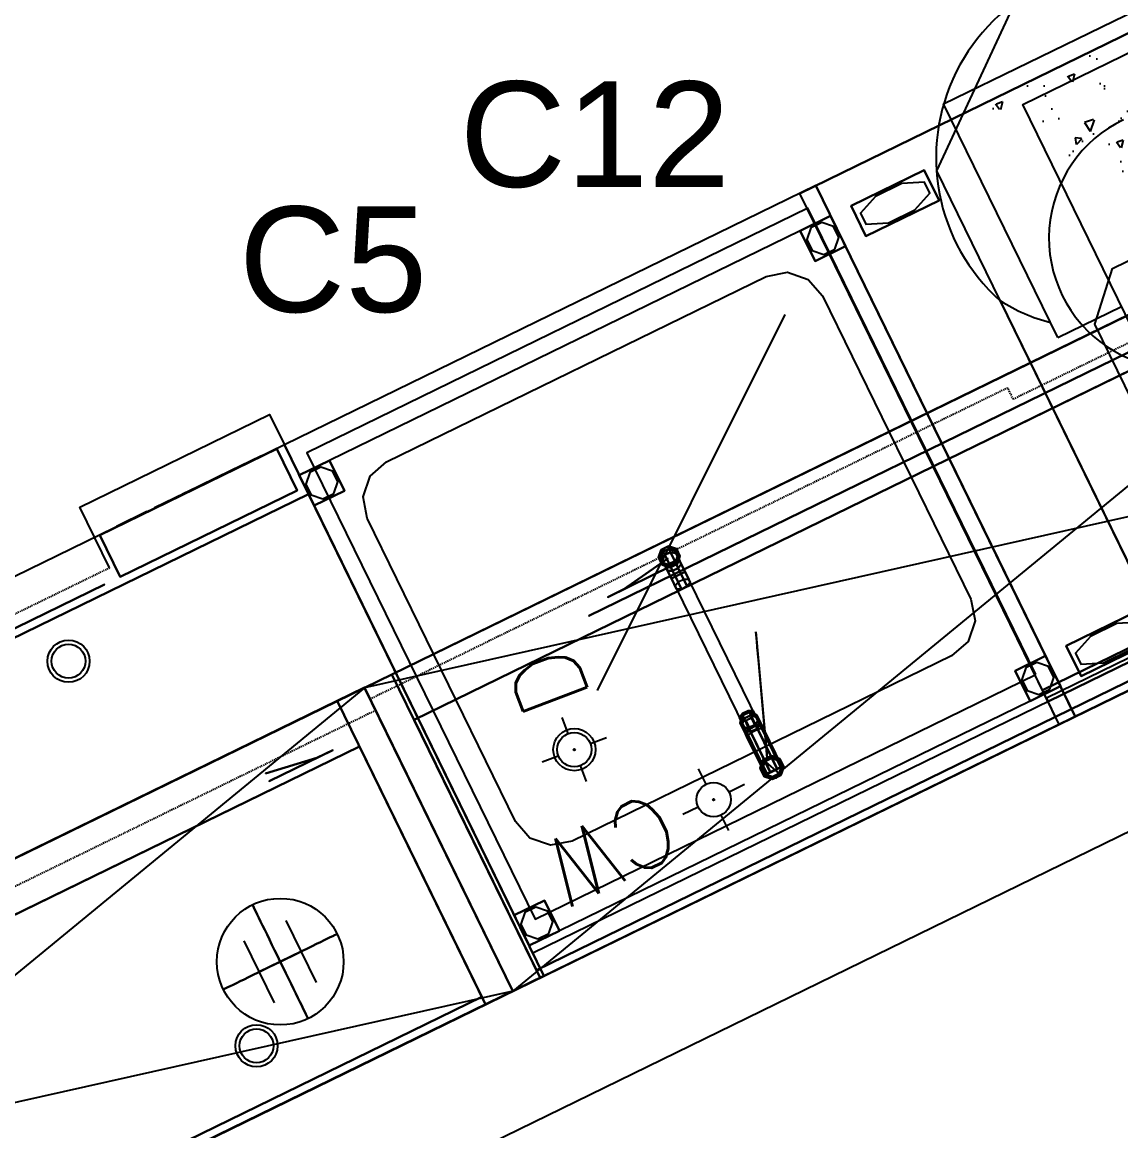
# Model space of a CAD drawing. Header units: millimetres. Extents: x 9159 to 17971, y 10368 to 13314.
# Drawn here: x 14398.5 to 14528.6, y 11213.5 to 11344.9 of the extents above; entities that cross this region are included whole.
import ezdxf
from ezdxf.enums import TextEntityAlignment as Align

# ---------------------------------------------------------------- set-up
doc = ezdxf.new("R2010")
doc.units = ezdxf.units.MM
doc.header["$LTSCALE"] = 5
doc.linetypes.add('NASCOSTA', pattern=[0.375, 0.25, -0.125])
for name, color, linetype in [('200-EquipBlack-3d', 250, 'Continuous'), ('200-EquipBorder-2d', 9, 'Continuous'), ('200-EquipID-2d', 7, 'Continuous'), ('200-EquipInternal-2d', 252, 'Continuous'), ('200-EquipRemBorder-2d', 21, 'Continuous'), ('200-EquipRemBorder-3d', 7, 'Continuous'), ('200-EquipSteel-3d', 9, 'Continuous'), ('250-Connections-2d', 6, 'Continuous'), ('250-Cwater-2d', 160, 'Continuous'), ('250-Drain-2D', 140, 'Continuous')]:
    doc.layers.add(name, color=color, linetype=linetype)
doc.layers.add('200-InsPoint-3D', color=3, linetype='Continuous', plot=False)
doc.layers.add('SAF_DOSEME', color=147, linetype='Continuous', lineweight=0)
doc.styles.add('Arial', font='arial.ttf')
doc.styles.add('ROMANS', font='micross.ttf')
doc.styles.add('SIMPLEX', font='SIMPLEX')

# ---------------------------------------------------------------- blocks, each defined once
blk = doc.blocks.new('LG716P')
at = {"layer": '200-EquipBorder-2d'}
for points in [[(0, -700), (700, -700), (700, 0), (0, 0)], [(100, -629), (75, -622.3), (56.7, -604), (50, -579), (50, -179), (56.7, -154), (75, -135.7), (100, -129), (600, -129), (625, -135.7), (643.3, -154), (650, -179), (650, -579), (643.3, -604), (625, -622.3), (600, -629)]]:
    blk.add_lwpolyline(points, close=True, dxfattribs=at)
blk.add_circle((550, -225), 25, dxfattribs=at)
at = {"layer": '200-EquipInternal-2d'}
for p, q in [((0, -30), (700, -30)), ((100, -579), (494.9, -275.9))]:
    blk.add_line(p, q, dxfattribs=at)
blk.add_lwpolyline([(20, -65), (20, -680), (680, -680), (680, -65)], close=True, dxfattribs=at)
at = {"layer": '200-EquipSteel-3d'}
for p, q in [((40, -40, 570), (660, -40, 570)), ((0, -80, 570), (0, -620, 570)), ((700, -620, 570), (700, -80, 570)), ((40, -660, 570), (660, -660, 570)), ((0, -700, 850), (700, -700, 850))]:
    blk.add_line(p, q, dxfattribs=at)
at = {"layer": '200-EquipSteel-3d', "extrusion": (1, 0, 0)}
blk.add_lwpolyline([(-45, 900), (-34.4, 904.4), (-30, 915), (-30, 1000), (0, 1000), (0, 850)], dxfattribs=at)
at = {"layer": '200-EquipSteel-3d'}
for points in [[(12.8, -42.5), (2.5, -52.8), (2.5, -67.2), (12.8, -77.5), (27.2, -77.5), (37.5, -67.2), (37.5, -52.8), (27.2, -42.5)], [(672.8, -42.5), (662.5, -52.8), (662.5, -67.2), (672.8, -77.5), (687.2, -77.5), (697.5, -67.2), (697.5, -52.8), (687.2, -42.5)], [(12.8, -622.5), (2.5, -632.8), (2.5, -647.2), (12.8, -657.5), (27.2, -657.5), (37.5, -647.2), (37.5, -632.8), (27.2, -622.5)], [(672.8, -622.5), (662.5, -632.8), (662.5, -647.2), (672.8, -657.5), (687.2, -657.5), (697.5, -647.2), (697.5, -632.8), (687.2, -622.5)]]:
    blk.add_lwpolyline(points, close=True, dxfattribs=at)
for points, elevation in [([(20, -65), (20, -680), (680, -680), (680, -65)], 880), ([(100, -629), (75, -622.3), (56.7, -604), (50, -579), (50, -179), (56.7, -154), (75, -135.7), (100, -129), (600, -129), (625, -135.7), (643.3, -154), (650, -179), (650, -579), (643.3, -604), (625, -622.3), (600, -629)], 600)]:
    blk.add_lwpolyline(points, close=True, dxfattribs=dict(at, elevation=elevation))
for points in [[(0, -45, 900), (0, -700, 900), (0, -700, 850), (0, 0, 850)], [(700, -45, 900), (700, -700, 900), (700, -700, 850), (700, 0, 850)]]:
    blk.add_polyline3d(points, dxfattribs=at)
at = {"layer": '200-EquipSteel-3d', "invisible_edges": 15}
for points in [[(0, 0, 850), (0, -700, 850), (0, -700, 900), (0, 0, 900)], [(0, 0, 900), (0, 0, 1000), (0, -30, 1000), (0, -30, 900)], [(700, 0, 850), (700, -700, 850), (700, -700, 900), (700, 0, 900)], [(700, 0, 900), (700, 0, 1000), (700, -30, 1000), (700, -30, 900)], [(0, -30, 900), (0, -30, 915), (0, -34.4, 904.4), (0, -45, 900)], [(700, -30, 900), (700, -30, 915), (700, -34.4, 904.4), (700, -45, 900)], [(0, -700, 900), (20, -680, 900), (20, -65, 900), (0, -45, 900)], [(20, -65, 900), (0, -45, 900), (700, -45, 900), (680, -65, 900)], [(700, -45, 900), (680, -65, 900), (680, -680, 900), (700, -700, 900)], [(20, -680, 880), (50, -629, 880), (50, -129, 880), (20, -65, 880)], [(50, -129, 880), (20, -65, 880), (680, -65, 880), (650, -129, 880)], [(680, -65, 880), (650, -129, 880), (650, -629, 880), (680, -680, 880)], [(50, -129, 600), (50, -629, 600), (650, -629, 600), (650, -129, 600)], [(50, -129, 880), (100, -129, 880), (75, -135.7, 880), (56.7, -154, 880)], [(50, -129, 880), (56.7, -154, 880), (50, -179, 880)], [(650, -129, 880), (600, -129, 880), (625, -135.7, 880), (643.3, -154, 880)], [(650, -129, 880), (643.3, -154, 880), (650, -179, 880)], [(50, -629, 880), (56.7, -604, 880), (50, -579, 880)], [(650, -629, 880), (643.3, -604, 880), (650, -579, 880)], [(50, -629, 880), (100, -629, 880), (75, -622.3, 880), (56.7, -604, 880)], [(650, -629, 880), (600, -629, 880), (625, -622.3, 880), (643.3, -604, 880)], [(650, -629, 880), (680, -680, 880), (20, -680, 880), (50, -629, 880)], [(680, -680, 900), (700, -700, 900), (0, -700, 900), (20, -680, 900)]]:
    blk.add_3dface(points, dxfattribs=at)
at = {"layer": '200-InsPoint-3D'}
for p in [(0, 0), (700, 0), (350, -90), (0, -700), (700, -700)]:
    blk.add_point(p, dxfattribs=at)
blk.add_attdef('DISTANG', (0, 0), '', height=1, dxfattribs=at)
at = {"layer": '200-EquipSteel-3d'}
mesh = blk.add_polymesh((6, 3), dxfattribs=at)
for k, corner in enumerate([(40, -80, 850), (40, -80, 50), (40, -80, 50), (0, -80, 850), (0, -80, 50), (0, -80, 50), (0, -40, 850), (0, -40, 50), (0, -80, 50), (40, -40, 850), (40, -40, 50), (40, -80, 50), (40, -40, 850), (40, -40, 850), (40, -80, 850), (0, -40, 850), (0, -40, 850), (0, -80, 850)]):
    mesh.set_mesh_vertex(divmod(k, 3), corner)
mesh = blk.add_polymesh((6, 3), dxfattribs=at)
for k, corner in enumerate([(700, -80, 850), (700, -80, 50), (700, -80, 50), (660, -80, 850), (660, -80, 50), (660, -80, 50), (660, -40, 850), (660, -40, 50), (660, -80, 50), (700, -40, 850), (700, -40, 50), (700, -80, 50), (700, -40, 850), (700, -40, 850), (700, -80, 850), (660, -40, 850), (660, -40, 850), (660, -80, 850)]):
    mesh.set_mesh_vertex(divmod(k, 3), corner)
mesh = blk.add_polymesh((6, 3), dxfattribs=at)
for k, corner in enumerate([(40, -660, 850), (40, -660, 50), (40, -660, 50), (0, -660, 850), (0, -660, 50), (0, -660, 50), (0, -620, 850), (0, -620, 50), (0, -660, 50), (40, -620, 850), (40, -620, 50), (40, -660, 50), (40, -620, 850), (40, -620, 850), (40, -660, 850), (0, -620, 850), (0, -620, 850), (0, -660, 850)]):
    mesh.set_mesh_vertex(divmod(k, 3), corner)
mesh = blk.add_polymesh((6, 3), dxfattribs=at)
for k, corner in enumerate([(700, -660, 850), (700, -660, 50), (700, -660, 50), (660, -660, 850), (660, -660, 50), (660, -660, 50), (660, -620, 850), (660, -620, 50), (660, -660, 50), (700, -620, 850), (700, -620, 50), (700, -660, 50), (700, -620, 850), (700, -620, 850), (700, -660, 850), (660, -620, 850), (660, -620, 850), (660, -660, 850)]):
    mesh.set_mesh_vertex(divmod(k, 3), corner)
blk = doc.blocks.new('attrib')
at = {"layer": '200-EquipID-2d', "style": 'Arial'}
blk.add_attdef('POS', text='', height=2.5, dxfattribs=at).set_placement((0, 0, -1), align=Align.MIDDLE)
at = {"layer": '200-EquipID-2d', "style": 'ROMANS', "flags": 1}
for tag, p in [('ZONA', (0, -4.905, -2)), ('EQUIPMENTDATA', (0, -7.89, -2)), ('LONGDESCR', (0, -11.302, -2)), ('EQUIPMENTCONN', (0, -14.714, -2)), ('ACCESSORYDATA', (0, -18.552, -2)), ('ACCESSORYCONN', (0, -21.857, -2))]:
    blk.add_attdef(tag, text='', height=2.5, dxfattribs=at).set_placement(p, align=Align.CENTER)
blk = doc.blocks.new('DCON')
at = {"layer": '250-Drain-2D'}
for p, q in [((0, 40.6), (0, 20.3)), ((-40.6, 0), (-20.3, 0)), ((20.3, 0), (40.6, 0)), ((0, -20.3), (0, -40.6))]:
    blk.add_line(p, q, dxfattribs=at)
for radius in [20.3, 1]:
    blk.add_circle((0, 0), radius, dxfattribs=at)
blk.add_point((0, 0), dxfattribs=at)
at = {"layer": '250-Drain-2D', "style": 'SIMPLEX', "flags": 8}
blk.add_attdef('D', (50, -40.6), '', height=81, dxfattribs=at)
blk = doc.blocks.new('SHTEB1')
at = {"layer": '200-EquipBlack-3d'}
for points, invisible_edges in [([(-12.8, 3.7, 947.4), (0.2, -1.8, 947.5), (-5.2, 10.8, 947.4), (-12.8, 3.7, 947.4)], 3), ([(-12.8, 3.7, 947.4), (-12.8, -7.1, 947.4), (0.2, -1.8, 947.5), (-12.8, 3.7, 947.4)], 6), ([(5.6, 10.8, 947.4), (-5.2, 10.8, 947.4), (0.2, -1.8, 947.5), (5.6, 10.8, 947.4)], 6), ([(13.2, 3.7, 947.4), (5.6, 10.8, 947.4), (0.2, -1.8, 947.5), (13.2, 3.7, 947.4)], 6), ([(13.2, -7.1, 947.4), (13.2, 3.7, 947.4), (0.2, -1.8, 947.5), (13.2, -7.1, 947.4)], 6), ([(-12.8, -7.1, 947.4), (-5.2, -14.5, 947.5), (0.2, -1.8, 947.5), (-12.8, -7.1, 947.4)], 6), ([(-5.2, -14.5, 947.5), (5.6, -14.5, 947.5), (0.2, -1.8, 947.5), (-5.2, -14.5, 947.5)], 6), ([(5.6, -14.5, 947.5), (13.2, -7.1, 947.4), (0.2, -1.8, 947.5), (5.6, -14.5, 947.5)], 6), ([(0.2, -14.5, 935.5), (0.2, -14.5, 947.5), (-41.4, -123.4, 1041.7), (-53.2, -154.5, 1060.2)], 4), ([(-41.4, -123.4, 1041.7), (-43.9, -130.1, 1049.3), (-53.2, -154.5, 1060.2)], 10), ([(-43.9, -130.1, 1049.3), (-44.5, -131.7, 1057.3), (-53.2, -154.5, 1072.8), (-53.2, -154.5, 1060.2)], 10), ([(-44.5, -131.7, 1057.3), (-45.1, -133.3, 1065.3), (-51.9, -151.1, 1079.5), (-53.2, -154.5, 1072.8)], 10), ([(-45.1, -133.3, 1065.3), (-45.1, -133.3, 1073.2), (-49.3, -144.1, 1082.6), (-51.9, -151.1, 1079.5)], 10), ([(-49.3, -144.1, 1082.6), (-45.1, -133.3, 1073.2), (-46.8, -137.7, 1079.5), (-49.3, -144.1, 1082.6)], 1)]:
    blk.add_3dface(points, dxfattribs=dict(at, invisible_edges=invisible_edges))
at = {"layer": '200-EquipInternal-2d'}
blk.add_lwpolyline([(9, 3.7), (3.7, 9), (-3.7, 9), (-9, 3.7), (-9, -285.4), (-3.7, -290.6), (3.7, -290.6), (9, -285.4)], close=True, dxfattribs=at)
at = {"layer": '200-EquipSteel-3d', "extrusion": (-1, 0, 0)}
for p, q in [((5.6, -14.5, 930.6), (-5.2, 10.8, 930.6)), ((5.6, -14.5, 935.5), (-5.2, 10.8, 935.5)), ((4.5, -12, 933.2), (-4.1, 8.3, 933.2))]:
    blk.add_line(p, q, dxfattribs=at)
at = {"layer": '200-EquipSteel-3d', "extrusion": (0, -0.866025, 0.5), "elevation": 537.9}
blk.add_lwpolyline([(-9, 795.3), (-9, 787.8), (-3.7, 782.6), (3.7, 782.6), (9, 787.8), (9, 795.3), (3.7, 800.6), (-3.7, 800.6)], close=True, dxfattribs=at)
at = {"layer": '200-EquipSteel-3d'}
for points in [[(-5.2, 10.8, 930.6), (-5.2, 10.8, 879), (-12.8, 3.7, 879), (-12.8, 3.7, 930.6)], [(-5.2, 10.8, 930.6), (-12.8, 3.7, 930.6), (-10.2, 2.6, 933.2), (-4.1, 8.3, 933.2)], [(-5.2, 10.8, 935.5), (-4.1, 8.3, 933.2), (-10.2, 2.6, 933.2), (-12.8, 3.7, 935.5)], [(-5.2, 10.8, 935.5), (-12.8, 3.7, 935.5), (-12.8, 3.7, 947.4), (-5.2, 10.8, 947.4)], [(-12.8, 3.7, 930.6), (-12.8, 3.7, 879), (-12.8, -7.1, 879), (-12.8, -7.1, 930.6)], [(-12.8, 3.7, 930.6), (-12.8, -7.1, 930.6), (-10.2, -6, 933.2), (-10.2, 2.6, 933.2)], [(-10.2, 2.6, 933.2), (-10.2, -6, 933.2), (-12.8, -7.1, 935.5), (-12.8, 3.7, 935.5)], [(-12.8, 3.7, 947.4), (-12.8, 3.7, 935.5), (-12.8, -7.1, 935.5), (-12.8, -7.1, 947.4)], [(-10.8, 2.4, 917.4), (-10.8, -48.5, 922), (-4.5, -49.5, 927.5), (-4.5, 2.5, 923.7)], [(-10.8, 2.3, 908.5), (-10.8, -50.9, 914.3), (-10.8, -48.5, 922), (-10.8, 2.4, 917.4)], [(-4.5, 2.2, 902.1), (-4.5, -56.1, 908.8), (-10.8, -50.9, 914.3), (-10.8, 2.3, 908.5)], [(5.6, 10.8, 930.6), (5.6, 10.8, 879), (-5.2, 10.8, 879), (-5.2, 10.8, 930.6)], [(5.6, 10.8, 930.6), (-5.2, 10.8, 930.6), (-4.1, 8.3, 933.2), (4.5, 8.3, 933.2)], [(4.5, 8.3, 933.2), (-4.1, 8.3, 933.2), (-5.2, 10.8, 935.5), (5.6, 10.8, 935.5)], [(5.6, 10.8, 935.5), (-5.2, 10.8, 935.5), (-5.2, 10.8, 947.4), (5.6, 10.8, 947.4)], [(-4.5, 2.5, 923.7), (-4.5, -49.5, 927.5), (4.5, -49.5, 927.5), (4.5, 2.5, 923.7)], [(-4.5, -56.1, 908.8), (-4.5, 2.2, 902.1), (4.5, 2.2, 902.1), (4.5, -56.1, 908.8)], [(13.2, 3.7, 930.6), (5.6, 10.8, 930.6), (4.5, 8.3, 933.2), (10.6, 2.6, 933.2)], [(10.6, 2.6, 933.2), (4.5, 8.3, 933.2), (5.6, 10.8, 935.5), (13.2, 3.7, 935.5)], [(10.8, -48.5, 922), (10.8, 2.4, 917.4), (4.5, 2.5, 923.7), (4.5, -49.5, 927.5)], [(4.5, -56.1, 908.8), (4.5, 2.2, 902.1), (10.8, 2.3, 908.5), (10.8, -50.9, 914.3)], [(13.2, 3.7, 930.6), (13.2, 3.7, 879), (5.6, 10.8, 879), (5.6, 10.8, 930.6)], [(5.6, 10.8, 935.5), (5.6, 10.8, 947.4), (13.2, 3.7, 947.4), (13.2, 3.7, 935.5)], [(13.2, -7.1, 930.6), (13.2, 3.7, 930.6), (10.6, 2.6, 933.2), (10.6, -6, 933.2)], [(10.6, -6, 933.2), (10.6, 2.6, 933.2), (13.2, 3.7, 935.5), (13.2, -7.1, 935.5)], [(10.8, -50.9, 914.3), (10.8, 2.3, 908.5), (10.8, 2.3, 917.4), (10.8, -48.5, 922)], [(13.2, -7.1, 930.6), (13.2, -7.1, 879), (13.2, 3.7, 879), (13.2, 3.7, 930.6)], [(13.2, 3.7, 935.5), (13.2, 3.7, 947.4), (13.2, -7.1, 947.4), (13.2, -7.1, 935.5)], [(-12.8, -7.1, 930.6), (-5.2, -14.5, 930.6), (-4.1, -12, 933.2), (-10.2, -6, 933.2)], [(-12.8, -7.1, 935.5), (-10.2, -6, 933.2), (-4.1, -12, 933.2), (-5.2, -14.5, 935.5)], [(-12.8, -7.1, 930.6), (-12.8, -7.1, 879), (-5.2, -14.5, 879), (-5.2, -14.5, 930.6)], [(-12.8, -7.1, 935.5), (-5.2, -14.5, 935.5), (-5.2, -14.5, 947.5), (-12.8, -7.1, 947.4)], [(-4.1, -12, 933.2), (-5.2, -14.5, 930.6), (5.6, -14.5, 930.6), (4.5, -12, 933.2)], [(-4.1, -12, 933.2), (4.5, -12, 933.2), (5.6, -14.5, 935.5), (-5.2, -14.5, 935.5)], [(4.5, -12, 933.2), (5.6, -14.5, 930.6), (13.2, -7.1, 930.6), (10.6, -6, 933.2)], [(5.6, -14.5, 935.5), (4.5, -12, 933.2), (10.6, -6, 933.2), (13.2, -7.1, 935.5)], [(5.6, -14.5, 930.6), (5.6, -14.5, 879), (13.2, -7.1, 879), (13.2, -7.1, 930.6)], [(5.6, -14.5, 947.5), (5.6, -14.5, 935.5), (13.2, -7.1, 935.5), (13.2, -7.1, 947.4)], [(-5.2, -14.5, 930.6), (-5.2, -14.5, 879), (5.6, -14.5, 879), (5.6, -14.5, 930.6)], [(-5.2, -14.5, 935.5), (5.6, -14.5, 935.5), (5.6, -14.5, 947.5), (-5.2, -14.5, 947.5)], [(-4.5, -49.5, 927.5), (-4.5, -51, 931.3), (-10.8, -54.3, 928.1), (-10.8, -48.5, 922)], [(-10.8, -48.5, 922), (-10.8, -54.3, 928.1), (-10.8, -62.1, 923.6), (-10.8, -50.9, 914.3)], [(-10.8, -57.1, 937), (-4.5, -50.8, 937), (-3.7, -54.7, 950.3), (-9, -59.3, 947.7)], [(-4.5, -51, 931.3), (-4.5, -50.8, 937), (-10.8, -57.1, 937), (-10.8, -54.3, 928.1)], [(-10.8, -50.9, 914.3), (-4.5, -56.1, 908.8), (-4.5, -68.5, 920.5), (-10.8, -62.1, 923.6)], [(4.5, -49.5, 927.5), (4.5, -51, 931.3), (-4.5, -51, 931.3), (-4.5, -49.5, 927.5)], [(-4.5, -50.8, 937), (4.5, -50.8, 937), (3.7, -54.7, 950.3), (-3.7, -54.7, 950.3)], [(4.5, -51, 931.3), (4.5, -50.8, 937), (-4.5, -50.8, 937), (-4.5, -51, 931.3)], [(4.5, -50.8, 937), (10.8, -57.1, 937), (9, -59.3, 947.7), (3.7, -54.7, 950.3)], [(4.5, -49.5, 927.5), (10.8, -48.5, 922), (10.8, -54.3, 928.1), (4.5, -51, 931.3)], [(4.5, -51, 931.3), (10.8, -54.3, 928.1), (10.8, -57.1, 937), (4.5, -50.8, 937)], [(4.5, -56.1, 908.8), (10.8, -50.9, 914.3), (10.8, -62.1, 923.6), (4.5, -68.5, 920.5)], [(10.8, -48.5, 922), (10.8, -50.9, 914.3), (10.8, -62.1, 923.6), (10.8, -54.3, 928.1)], [(-10.8, -54.3, 928.1), (-10.8, -57.1, 937), (-10.8, -66, 937), (-10.8, -62.1, 923.6)], [(-10.8, -66, 937), (-9, -65.7, 943.9), (-9, -59.3, 947.7), (-10.8, -57.1, 937)], [(-10.8, -62.1, 923.6), (-4.5, -68.5, 920.5), (-4.5, -72.4, 937), (-10.8, -66, 937)], [(-9, -59.3, 947.7), (-3.7, -54.7, 950.3), (-3.7, -65.6, 962.3), (-9, -68.2, 957.7)], [(-9, -65.7, 943.9), (-9, -71.9, 951.2), (-9, -68.2, 957.7), (-9, -59.3, 947.7)], [(-4.5, -56.1, 908.8), (4.5, -56.1, 908.8), (4.5, -68.5, 920.5), (-4.5, -68.5, 920.5)], [(-3.7, -54.7, 950.3), (3.7, -54.7, 950.3), (3.7, -65.6, 962.3), (-3.7, -65.6, 962.3)], [(3.7, -54.7, 950.3), (9, -59.3, 947.7), (9, -68.2, 957.7), (3.7, -65.6, 962.3)], [(4.5, -68.5, 920.5), (10.8, -62.1, 923.6), (10.8, -66, 937), (4.5, -72.4, 937)], [(10.8, -66, 937), (10.8, -57.1, 937), (9, -59.3, 947.7), (9, -65.7, 943.9)], [(9, -65.7, 943.9), (9, -59.3, 947.7), (9, -68.2, 957.7), (9, -71.9, 951.2)], [(10.8, -54.3, 928.1), (10.8, -62.1, 923.6), (10.8, -66, 937), (10.8, -57.1, 937)], [(-4.5, -72.4, 937), (-3.7, -72.6, 941.3), (-9, -65.7, 943.9), (-10.8, -66, 937)], [(-3.7, -72.6, 941.3), (-3.7, -74.6, 946.7), (-9, -71.9, 951.2), (-9, -65.7, 943.9)], [(-4.5, -68.5, 920.5), (4.5, -68.5, 920.5), (4.5, -72.4, 937), (-4.5, -72.4, 937)], [(4.5, -72.4, 937), (3.7, -72.6, 941.3), (-3.7, -72.6, 941.3), (-4.5, -72.4, 937)], [(3.7, -72.6, 941.3), (3.7, -74.6, 946.7), (-3.7, -74.6, 946.7), (-3.7, -72.6, 941.3)], [(3.7, -72.6, 941.3), (9, -65.7, 943.9), (9, -71.9, 951.2), (3.7, -74.6, 946.7)], [(4.5, -72.4, 937), (10.8, -66, 937), (9, -65.7, 943.9), (3.7, -72.6, 941.3)], [(-3.7, -255.3, 1066.7), (-9, -255.3, 1061.4), (-9, -241.4, 1057.7), (-3.7, -238.8, 1062.3)], [(-9, -255.3, 1054), (-9, -255.3, 1061.4), (-9, -241.4, 1057.7), (-9, -245.1, 1051.2)], [(-3.7, -255.3, 1048.7), (-9, -255.3, 1054), (-9, -245.1, 1051.2), (-3.7, -247.8, 1046.7)], [(3.7, -255.3, 1066.7), (-3.7, -255.3, 1066.7), (-3.7, -238.8, 1062.3), (3.7, -238.8, 1062.3)], [(-3.7, -255.3, 1048.7), (-3.7, -247.8, 1046.7), (3.7, -247.8, 1046.7), (3.7, -255.3, 1048.7)], [(9, -255.3, 1061.4), (3.7, -255.3, 1066.7), (3.7, -238.8, 1062.3), (9, -241.4, 1057.7)], [(3.7, -255.3, 1048.7), (3.7, -247.8, 1046.7), (9, -245.1, 1051.2), (9, -255.3, 1054)], [(9, -255.3, 1054), (9, -245.1, 1051.2), (9, -241.4, 1057.7), (9, -255.3, 1061.4)], [(-9, -265.4, 1051.2), (-9, -269.1, 1057.7), (-9, -255.3, 1061.4), (-9, -255.3, 1054)], [(-3.7, -271.8, 1062.3), (-9, -269.1, 1057.7), (-9, -255.3, 1061.4), (-3.7, -255.3, 1066.7)], [(-3.7, -262.8, 1046.7), (-9, -265.4, 1051.2), (-9, -255.3, 1054), (-3.7, -255.3, 1048.7)], [(3.7, -271.8, 1062.3), (-3.7, -271.8, 1062.3), (-3.7, -255.3, 1066.7), (3.7, -255.3, 1066.7)], [(-3.7, -262.8, 1046.7), (-3.7, -255.3, 1048.7), (3.7, -255.3, 1048.7), (3.7, -262.8, 1046.7)], [(9, -269.1, 1057.7), (3.7, -271.8, 1062.3), (3.7, -255.3, 1066.7), (9, -255.3, 1061.4)], [(3.7, -262.8, 1046.7), (3.7, -255.3, 1048.7), (9, -255.3, 1054), (9, -265.4, 1051.2)], [(9, -265.4, 1051.2), (9, -255.3, 1054), (9, -255.3, 1061.4), (9, -269.1, 1057.7)], [(-4.8, -267.6, 977.4), (-11.7, -274.4, 977.4), (-11.7, -274.4, 988.8), (-4.8, -267.6, 988.8)], [(-3.7, -270.3, 994.5), (-4.8, -267.6, 988.8), (-11.7, -274.4, 988.8), (-9, -275.5, 994.5)], [(-4.8, -267.6, 977.4), (-3.7, -270.3, 973), (-9, -275.5, 973), (-11.7, -274.4, 977.4)], [(-11.7, -274.4, 977.4), (-11.7, -284.1, 977.4), (-11.7, -284.1, 988.8), (-11.7, -274.4, 988.8)], [(-9, -275.5, 994.5), (-11.7, -274.4, 988.8), (-11.7, -284.1, 988.8), (-9, -283, 994.5)], [(-11.7, -274.4, 977.4), (-9, -275.5, 973), (-9, -283, 973), (-11.7, -284.1, 977.4)], [(-3.7, -268.3, 1041.2), (-9, -272.8, 1043.8), (-9, -265.4, 1051.2), (-3.7, -262.8, 1046.7)], [(-9, -272.8, 1043.8), (-9, -279.3, 1047.5), (-9, -269.1, 1057.7), (-9, -265.4, 1051.2)], [(-3.7, -270.3, 1033.7), (-9, -275.5, 1033.7), (-9, -272.8, 1043.8), (-3.7, -268.3, 1041.2)], [(-3.7, -283.8, 1050.2), (-9, -279.3, 1047.5), (-9, -269.1, 1057.7), (-3.7, -271.8, 1062.3)], [(-3.7, -270.3, 994.5), (-9, -275.5, 994.5), (-9, -275.5, 1033.7), (-3.7, -270.3, 1033.7)], [(-9, -275.5, 1033.7), (-9, -283, 1033.7), (-9, -279.3, 1047.5), (-9, -272.8, 1043.8)], [(-9, -275.5, 994.5), (-9, -283, 994.5), (-9, -283, 1033.7), (-9, -275.5, 1033.7)], [(4.8, -267.6, 977.4), (-4.8, -267.6, 977.4), (-4.8, -267.6, 988.8), (4.8, -267.6, 988.8)], [(3.7, -270.3, 994.5), (4.8, -267.6, 988.8), (-4.8, -267.6, 988.8), (-3.7, -270.3, 994.5)], [(4.8, -267.6, 977.4), (3.7, -270.3, 973), (-3.7, -270.3, 973), (-4.8, -267.6, 977.4)], [(-3.7, -268.3, 1041.2), (-3.7, -262.8, 1046.7), (3.7, -262.8, 1046.7), (3.7, -268.3, 1041.2)], [(-3.7, -270.3, 1033.7), (-3.7, -268.3, 1041.2), (3.7, -268.3, 1041.2), (3.7, -270.3, 1033.7)], [(3.7, -270.3, 994.5), (-3.7, -270.3, 994.5), (-3.7, -270.3, 1033.7), (3.7, -270.3, 1033.7)], [(3.7, -283.8, 1050.2), (-3.7, -283.8, 1050.2), (-3.7, -271.8, 1062.3), (3.7, -271.8, 1062.3)], [(3.7, -268.3, 1041.2), (3.7, -262.8, 1046.7), (9, -265.4, 1051.2), (9, -272.8, 1043.8)], [(9, -275.5, 994.5), (11.7, -274.4, 988.8), (4.8, -267.6, 988.8), (3.7, -270.3, 994.5)], [(11.7, -274.4, 977.4), (9, -275.5, 973), (3.7, -270.3, 973), (4.8, -267.6, 977.4)], [(3.7, -270.3, 1033.7), (3.7, -268.3, 1041.2), (9, -272.8, 1043.8), (9, -275.5, 1033.7)], [(9, -279.3, 1047.5), (3.7, -283.8, 1050.2), (3.7, -271.8, 1062.3), (9, -269.1, 1057.7)], [(9, -275.5, 994.5), (3.7, -270.3, 994.5), (3.7, -270.3, 1033.7), (9, -275.5, 1033.7)], [(11.7, -274.4, 977.4), (4.8, -267.6, 977.4), (4.8, -267.6, 988.8), (11.7, -274.4, 988.8)], [(9, -272.8, 1043.8), (9, -265.4, 1051.2), (9, -269.1, 1057.7), (9, -279.3, 1047.5)], [(9, -275.5, 1033.7), (9, -272.8, 1043.8), (9, -279.3, 1047.5), (9, -283, 1033.7)], [(9, -283, 994.5), (11.7, -284.1, 988.8), (11.7, -274.4, 988.8), (9, -275.5, 994.5)], [(11.7, -284.1, 977.4), (9, -283, 973), (9, -275.5, 973), (11.7, -274.4, 977.4)], [(9, -283, 994.5), (9, -275.5, 994.5), (9, -275.5, 1033.7), (9, -283, 1033.7)], [(11.7, -284.1, 977.4), (11.7, -274.4, 977.4), (11.7, -274.4, 988.8), (11.7, -284.1, 988.8)], [(-9, -283, 994.5), (-11.7, -284.1, 988.8), (-4.8, -291, 988.8), (-3.7, -288.3, 994.5)], [(-11.7, -284.1, 977.4), (-9, -283, 973), (-3.7, -288.3, 973), (-4.8, -291, 977.4)], [(-11.7, -284.1, 977.4), (-4.8, -291, 977.4), (-4.8, -291, 988.8), (-11.7, -284.1, 988.8)], [(-3.7, -288.3, 1033.7), (-9, -283, 1033.7), (-9, -279.3, 1047.5), (-3.7, -283.8, 1050.2)], [(-9, -283, 994.5), (-3.7, -288.3, 994.5), (-3.7, -288.3, 1033.7), (-9, -283, 1033.7)], [(-3.7, -288.3, 994.5), (-4.8, -291, 988.8), (4.8, -291, 988.8), (3.7, -288.3, 994.5)], [(-4.8, -291, 977.4), (-3.7, -288.3, 973), (3.7, -288.3, 973), (4.8, -291, 977.4)], [(3.7, -288.3, 1033.7), (-3.7, -288.3, 1033.7), (-3.7, -283.8, 1050.2), (3.7, -283.8, 1050.2)], [(-3.7, -288.3, 994.5), (3.7, -288.3, 994.5), (3.7, -288.3, 1033.7), (-3.7, -288.3, 1033.7)], [(9, -283, 1033.7), (3.7, -288.3, 1033.7), (3.7, -283.8, 1050.2), (9, -279.3, 1047.5)], [(3.7, -288.3, 994.5), (9, -283, 994.5), (9, -283, 1033.7), (3.7, -288.3, 1033.7)], [(3.7, -288.3, 994.5), (4.8, -291, 988.8), (11.7, -284.1, 988.8), (9, -283, 994.5)], [(4.8, -291, 977.4), (3.7, -288.3, 973), (9, -283, 973), (11.7, -284.1, 977.4)], [(4.8, -291, 977.4), (11.7, -284.1, 977.4), (11.7, -284.1, 988.8), (4.8, -291, 988.8)], [(-4.8, -291, 977.4), (4.8, -291, 977.4), (4.8, -291, 988.8), (-4.8, -291, 988.8)]]:
    blk.add_3dface(points, dxfattribs=at)
blk = doc.blocks.new('CCON')
at = {"layer": '250-Cwater-2d'}
for p, q in [((0, 40.6), (0, 20.3)), ((-40.6, 0), (-20.3, 0)), ((20.3, 0), (40.6, 0)), ((0, -20.3), (0, -40.6))]:
    blk.add_line(p, q, dxfattribs=at)
for radius in [20.3, 1]:
    blk.add_circle((0, 0), radius, dxfattribs=at)
blk.add_point((0, 0), dxfattribs=at)
at = {"layer": '250-Cwater-2d', "style": 'SIMPLEX', "flags": 8}
blk.add_attdef('CW', (56.5, -40.6), '', height=81, dxfattribs=at)
blk = doc.blocks.new('TG1110P')
at = {"layer": '200-EquipBorder-2d'}
blk.add_lwpolyline([(0, 0), (1100, 0), (1100, -700), (0, -700)], close=True, dxfattribs=at)
at = {"layer": '200-EquipInternal-2d'}
blk.add_line((0, -30), (1100, -30), dxfattribs=at)
at = {"layer": '200-EquipSteel-3d'}
for points in [[(1052.75, -42.5), (1042.5, -52.75), (1042.5, -67.25), (1052.75, -77.5), (1067.25, -77.5), (1077.5, -67.25), (1077.5, -52.75), (1067.25, -42.5)], [(1052.75, -622.5), (1042.5, -632.75), (1042.5, -647.25), (1052.75, -657.5), (1067.25, -657.5), (1077.5, -647.25), (1077.5, -632.75), (1067.25, -622.5)]]:
    blk.add_lwpolyline(points, close=True, dxfattribs=at)
for points in [[(0, 0, 1000), (1100, 0, 1000), (1100, -30, 1000), (0, -30, 1000)], [(0, 0, 1000), (0, 0, 850), (1100, 0, 850), (1100, 0, 1000)], [(1100, 0, 850), (1100, -700, 850), (0, -700, 850), (0, 0, 850)], [(0, -30, 1000), (1100, -30, 1000), (1100, -30, 915), (0, -30, 915)], [(0, -30, 915), (0, -34.39, 904.39), (1100, -34.39, 904.39), (1100, -30, 915)], [(0, -45, 900), (0, -34.39, 904.39), (1100, -34.39, 904.39), (1100, -45, 900)], [(1100, -700, 900), (0, -700, 900), (0, -45, 900), (1100, -45, 900)], [(1100, -700, 900), (0, -700, 900), (0, -700, 850), (1100, -700, 850)]]:
    blk.add_3dface(points, dxfattribs=at)
at = {"layer": '200-EquipSteel-3d', "invisible_edges": 15}
for points in [[(1100, 0, 850), (1100, -700, 850), (1100, -700, 900), (1100, 0, 900)], [(1100, 0, 900), (1100, 0, 1000), (1100, -30, 1000), (1100, -30, 900)], [(1100, -30, 900), (1100, -30, 915), (1100, -34.39, 904.39), (1100, -45, 900)]]:
    blk.add_3dface(points, dxfattribs=at)
at = {"layer": '200-InsPoint-3D'}
for p in [(1100, 0), (1100, -700)]:
    blk.add_point(p, dxfattribs=at)
at = {"layer": '200-InsPoint-3D', "flags": 9}
blk.add_attdef('DISTANG', (0, 0), '', height=1, dxfattribs=at)
at = {"layer": '200-EquipSteel-3d'}
mesh = blk.add_polymesh((6, 3), dxfattribs=at)
for k, corner in enumerate([(1080, -80, 850), (1080, -80, 50), (1080, -80, 50), (1040, -80, 850), (1040, -80, 50), (1040, -80, 50), (1040, -40, 850), (1040, -40, 50), (1040, -80, 50), (1080, -40, 850), (1080, -40, 50), (1080, -80, 50), (1080, -40, 850), (1080, -40, 850), (1080, -80, 850), (1040, -40, 850), (1040, -40, 850), (1040, -80, 850)]):
    mesh.set_mesh_vertex(divmod(k, 3), corner)
mesh = blk.add_polymesh((6, 3), dxfattribs=at)
for k, corner in enumerate([(1080, -660, 850), (1080, -660, 50), (1080, -660, 50), (1040, -660, 850), (1040, -660, 50), (1040, -660, 50), (1040, -620, 850), (1040, -620, 50), (1040, -660, 50), (1080, -620, 850), (1080, -620, 50), (1080, -660, 50), (1080, -620, 850), (1080, -620, 850), (1080, -660, 850), (1040, -620, 850), (1040, -620, 850), (1040, -660, 850)]):
    mesh.set_mesh_vertex(divmod(k, 3), corner)
blk = doc.blocks.new('connection')
for p, q in [((-1.106, 1.636), (-1.106, -1.636)), ((1.106, 1.636), (1.106, -1.636)), ((-1.106, 0), (1.106, 0))]:
    blk.add_line(p, q)
at = {"extrusion": (-1, 0, 0)}
for p, q in [((0, 1.106, 1.636), (0, 1.106, -1.636)), ((0, 1.106), (0, -1.106)), ((0, -1.106, 1.636), (0, -1.106, -1.636))]:
    blk.add_line(p, q, dxfattribs=at)
at = {"extrusion": (0, -1, 0)}
for p, q in [((-1.106, 0, 1.636), (-1.106, 0, -1.636)), ((-1.106, 0), (1.106, 0)), ((1.106, 0, 1.636), (1.106, 0, -1.636))]:
    blk.add_line(p, q, dxfattribs=at)
blk.add_circle((0, 0), 3)
at = {"extrusion": (-1, 0, 0)}
blk.add_circle((0, 0), 3, dxfattribs=at)
at = {"extrusion": (0, -1, 0)}
blk.add_circle((0, 0), 3, dxfattribs=at)
blk = doc.blocks.new('HB3PNT')
at = {"layer": '200-EquipBlack-3d'}
for points in [[(66.4, -700.5, 735.2), (106.4, -700.5, 735.2), (106.4, -700.5, 755.2), (66.4, -700.5, 755.2)], [(113.9, -700.5, 735.2), (133.9, -700.5, 735.2), (133.9, -700.5, 755.2), (113.9, -700.5, 755.2)]]:
    blk.add_3dface(points, dxfattribs=at)
at = {"layer": '200-EquipBorder-2d'}
blk.add_lwpolyline([(0, -700), (1721, -700), (1721, 0), (0, 0)], close=True, dxfattribs=at)
at = {"layer": '200-EquipInternal-2d', "linetype": 'NASCOSTA'}
blk.add_line((250, -660), (1721, -660), dxfattribs=at)
at = {"layer": '200-EquipInternal-2d'}
blk.add_lwpolyline([(250, -660), (250, -740), (0, -740), (0, -700)], dxfattribs=at)
at = {"layer": '200-EquipRemBorder-3d', "extrusion": (0, -1, 0), "elevation": 645}
blk.add_lwpolyline([(264, 180), (264, 780), (729, 780), (729, 180)], close=True, dxfattribs=at)
at = {"layer": '200-EquipSteel-3d', "extrusion": (0, -1, 0), "elevation": 700.5}
for points in [[(30.9, 497.8), (70.9, 497.8), (70.9, 507.8), (30.9, 507.8)], [(30.9, 522.8), (70.9, 522.8), (70.9, 532.8), (30.9, 532.8)], [(30.9, 547.8), (70.9, 547.8), (70.9, 557.8), (30.9, 557.8)], [(30.9, 572.8), (70.9, 572.8), (70.9, 582.8), (30.9, 582.8)], [(30.9, 597.8), (70.9, 597.8), (70.9, 607.8), (30.9, 607.8)], [(30.9, 622.8), (70.9, 622.8), (70.9, 632.8), (30.9, 632.8)], [(30.9, 647.8), (70.9, 647.8), (70.9, 657.8), (30.9, 657.8)], [(30.9, 672.8), (70.9, 672.8), (70.9, 682.8), (30.9, 682.8)], [(30.9, 697.8), (70.9, 697.8), (70.9, 707.8), (30.9, 707.8)], [(30.9, 197.7), (70.9, 197.7), (70.9, 207.7), (30.9, 207.7)], [(30.9, 272.7), (70.9, 272.7), (70.9, 282.7), (30.9, 282.7)], [(30.9, 222.7), (70.9, 222.7), (70.9, 232.7), (30.9, 232.7)], [(30.9, 247.7), (70.9, 247.7), (70.9, 257.7), (30.9, 257.7)], [(30.9, 297.7), (70.9, 297.7), (70.9, 307.7), (30.9, 307.7)], [(30.9, 322.7), (70.9, 322.7), (70.9, 332.7), (30.9, 332.7)], [(30.9, 397.7), (70.9, 397.7), (70.9, 407.7), (30.9, 407.7)], [(30.9, 372.7), (70.9, 372.7), (70.9, 382.7), (30.9, 382.7)], [(30.9, 347.7), (70.9, 347.7), (70.9, 357.7), (30.9, 357.7)], [(80.9, 497.8), (120.9, 497.8), (120.9, 507.8), (80.9, 507.8)], [(80.9, 522.8), (120.9, 522.8), (120.9, 532.8), (80.9, 532.8)], [(80.9, 547.8), (120.9, 547.8), (120.9, 557.8), (80.9, 557.8)], [(80.9, 572.8), (120.9, 572.8), (120.9, 582.8), (80.9, 582.8)], [(80.9, 597.8), (120.9, 597.8), (120.9, 607.8), (80.9, 607.8)], [(80.9, 622.8), (120.9, 622.8), (120.9, 632.8), (80.9, 632.8)], [(80.9, 647.8), (120.9, 647.8), (120.9, 657.8), (80.9, 657.8)], [(80.9, 672.8), (120.9, 672.8), (120.9, 682.8), (80.9, 682.8)], [(80.9, 697.8), (120.9, 697.8), (120.9, 707.8), (80.9, 707.8)], [(80.9, 197.7), (120.9, 197.7), (120.9, 207.7), (80.9, 207.7)], [(80.9, 272.7), (120.9, 272.7), (120.9, 282.7), (80.9, 282.7)], [(80.9, 222.7), (120.9, 222.7), (120.9, 232.7), (80.9, 232.7)], [(80.9, 247.7), (120.9, 247.7), (120.9, 257.7), (80.9, 257.7)], [(80.9, 297.7), (120.9, 297.7), (120.9, 307.7), (80.9, 307.7)], [(80.9, 322.7), (120.9, 322.7), (120.9, 332.7), (80.9, 332.7)], [(80.9, 397.7), (120.9, 397.7), (120.9, 407.7), (80.9, 407.7)], [(80.9, 372.7), (120.9, 372.7), (120.9, 382.7), (80.9, 382.7)], [(80.9, 347.7), (120.9, 347.7), (120.9, 357.7), (80.9, 357.7)], [(130.9, 497.8), (170.9, 497.8), (170.9, 507.8), (130.9, 507.8)], [(130.9, 522.8), (170.9, 522.8), (170.9, 532.8), (130.9, 532.8)], [(130.9, 547.8), (170.9, 547.8), (170.9, 557.8), (130.9, 557.8)], [(130.9, 572.8), (170.9, 572.8), (170.9, 582.8), (130.9, 582.8)], [(130.9, 597.8), (170.9, 597.8), (170.9, 607.8), (130.9, 607.8)], [(130.9, 622.8), (170.9, 622.8), (170.9, 632.8), (130.9, 632.8)], [(130.9, 647.8), (170.9, 647.8), (170.9, 657.8), (130.9, 657.8)], [(130.9, 672.8), (170.9, 672.8), (170.9, 682.8), (130.9, 682.8)], [(130.9, 697.8), (170.9, 697.8), (170.9, 707.8), (130.9, 707.8)], [(130.9, 197.7), (170.9, 197.7), (170.9, 207.7), (130.9, 207.7)], [(130.9, 222.7), (170.9, 222.7), (170.9, 232.7), (130.9, 232.7)], [(130.9, 247.7), (170.9, 247.7), (170.9, 257.7), (130.9, 257.7)], [(130.9, 272.7), (170.9, 272.7), (170.9, 282.7), (130.9, 282.7)], [(130.9, 297.7), (170.9, 297.7), (170.9, 307.7), (130.9, 307.7)], [(130.9, 322.7), (170.9, 322.7), (170.9, 332.7), (130.9, 332.7)], [(130.9, 397.7), (170.9, 397.7), (170.9, 407.7), (130.9, 407.7)], [(130.9, 347.7), (170.9, 347.7), (170.9, 357.7), (130.9, 357.7)], [(130.9, 372.7), (170.9, 372.7), (170.9, 382.7), (130.9, 382.7)], [(180.9, 497.8), (220.9, 497.8), (220.9, 507.8), (180.9, 507.8)], [(180.9, 522.8), (220.9, 522.8), (220.9, 532.8), (180.9, 532.8)], [(180.9, 547.8), (220.9, 547.8), (220.9, 557.8), (180.9, 557.8)], [(180.9, 572.8), (220.9, 572.8), (220.9, 582.8), (180.9, 582.8)], [(180.9, 597.8), (220.9, 597.8), (220.9, 607.8), (180.9, 607.8)], [(180.9, 622.8), (220.9, 622.8), (220.9, 632.8), (180.9, 632.8)], [(180.9, 647.8), (220.9, 647.8), (220.9, 657.8), (180.9, 657.8)], [(180.9, 672.8), (220.9, 672.8), (220.9, 682.8), (180.9, 682.8)], [(180.9, 697.8), (220.9, 697.8), (220.9, 707.8), (180.9, 707.8)], [(180.9, 197.7), (220.9, 197.7), (220.9, 207.7), (180.9, 207.7)], [(180.9, 272.7), (220.9, 272.7), (220.9, 282.7), (180.9, 282.7)], [(180.9, 222.7), (220.9, 222.7), (220.9, 232.7), (180.9, 232.7)], [(180.9, 247.7), (220.9, 247.7), (220.9, 257.7), (180.9, 257.7)], [(180.9, 297.7), (220.9, 297.7), (220.9, 307.7), (180.9, 307.7)], [(180.9, 322.7), (220.9, 322.7), (220.9, 332.7), (180.9, 332.7)], [(180.9, 397.7), (220.9, 397.7), (220.9, 407.7), (180.9, 407.7)], [(180.9, 372.7), (220.9, 372.7), (220.9, 382.7), (180.9, 382.7)], [(180.9, 347.7), (220.9, 347.7), (220.9, 357.7), (180.9, 357.7)]]:
    blk.add_lwpolyline(points, close=True, dxfattribs=at)
at = {"layer": '200-EquipSteel-3d'}
for centre, radius in [((342, -75, 100), 25), ((342, -75), 20), ((342, -582, 100), 25), ((342, -582), 20)]:
    blk.add_circle(centre, radius, dxfattribs=at)
at = {"layer": '200-EquipSteel-3d', "invisible_edges": 15}
blk.add_3dface([(264, -685, 180), (264, -685, 780), (729, -685, 780), (729, -685, 180)], dxfattribs=at)
at = {"layer": '200-InsPoint-3D'}
for p in [(0, 0), (0, -700)]:
    blk.add_point(p, dxfattribs=at)
at = {"layer": '250-Connections-2d', "xscale": 25, "yscale": 25, "zscale": 25}
blk.add_blockref('connection', (273, -152.2), dxfattribs=at)
at = {"layer": '200-InsPoint-3D', "flags": 9}
blk.add_attdef('DISTANG', (0, 0), '', height=1, dxfattribs=at)
at = {"layer": '200-EquipSteel-3d'}
mesh = blk.add_polymesh((6, 3), dxfattribs=at)
for k, corner in enumerate([(1721, -635, 800), (1721, -635, 150), (1721, -635, 150), (0, -635, 800), (0, -635, 150), (0, -635, 150), (0, 0, 800), (0, 0, 150), (0, -635, 150), (1721, 0, 800), (1721, 0, 150), (1721, -635, 150), (1721, 0, 800), (1721, 0, 800), (1721, -635, 800), (0, 0, 800), (0, 0, 800), (0, -635, 800)]):
    mesh.set_mesh_vertex(divmod(k, 3), corner)
mesh = blk.add_polymesh((6, 3), dxfattribs=at)
for k, corner in enumerate([(243, -700, 780), (243, -700, 180), (243, -700, 180), (10, -700, 780), (10, -700, 180), (10, -700, 180), (10, -645, 780), (10, -645, 180), (10, -700, 180), (243, -645, 780), (243, -645, 180), (243, -700, 180), (243, -645, 780), (243, -645, 780), (243, -700, 780), (10, -645, 780), (10, -645, 780), (10, -700, 780)]):
    mesh.set_mesh_vertex(divmod(k, 3), corner)
blk = doc.blocks.new('ZSP25')
at = {"layer": '200-EquipBorder-2d'}
blk.add_lwpolyline([(920, -919), (920, -500), (500, -500), (500, -919, 1.490583)], format="xyb", close=True, dxfattribs=at)
at = {"layer": '200-EquipInternal-2d'}
blk.add_line((878, -850), (794, -850), dxfattribs=at)
blk.add_lwpolyline([(626, -584), (794, -584), (794, -1116), (626, -1116)], close=True, dxfattribs=at)
blk.add_lwpolyline([(878, -850), (878, -1158), (542, -1158), (542, -850)], dxfattribs=at)
blk.add_arc((752, -1020), 196, 31.0027, 49.9948, dxfattribs=at)
at = {"layer": '200-EquipSteel-3d'}
blk.add_lwpolyline([(500, -1090), (500, -500), (920, -500), (920, -1090), (760, -1220), (630, -1220)], close=True, dxfattribs=at)
at = {"layer": '200-EquipSteel-3d', "elevation": 670}
blk.add_lwpolyline([(588.3, -500), (831.6, -500), (831.6, -845), (783.9, -895), (636.1, -895), (588.3, -845), (588.3, -500)], dxfattribs=at)
at = {"layer": '200-EquipSteel-3d'}
blk.add_arc((696.3, -892.5, 250), 155, 269.403, 90.597, dxfattribs=at)
at = {"layer": '200-InsPoint-3D', "flags": 9}
blk.add_attdef('DISTANG', (0, 0), '', height=1, dxfattribs=at)
blk = doc.blocks.new('PS1400LC')
at = {"layer": '200-EquipBlack-3d', "extrusion": (0, -1, 0)}
for points, elevation in [([(125, 1713), (55, 1713), (55, 1913), (125, 1913)], 350), ([(1075, 1713), (1145, 1713), (1145, 1913), (1075, 1913)], 370)]:
    blk.add_lwpolyline(points, close=True, dxfattribs=dict(at, elevation=elevation))
at = {"layer": '200-EquipBlack-3d'}
for points in [[(72.5, -350, 1713), (72.5, -350, 1913), (55, -350, 1913), (55, -350, 1713)], [(125, -360, 1913), (125, -360, 1713), (72.5, -350, 1713), (72.5, -350, 1913)], [(1075, -380, 1913), (1075, -380, 1713), (1127.5, -370, 1713), (1127.5, -370, 1913)], [(1127.5, -370, 1713), (1127.5, -370, 1913), (1145, -370, 1913), (1145, -370, 1713)]]:
    blk.add_3dface(points, dxfattribs=at)
at = {"layer": '200-EquipInternal-2d'}
for p, q in [((0, -399.8, 10), (1400, 0, 10)), ((0, 0, 10), (1400, -399.8, 10))]:
    blk.add_line(p, q, dxfattribs=at)
at = {"layer": '200-EquipInternal-2d', "linetype": 'NASCOSTA', "elevation": 10}
blk.add_lwpolyline([(0, -370), (700, -370), (700, -385), (1400, -385)], dxfattribs=at)
at = {"layer": '200-EquipSteel-3d', "extrusion": (0, -1, 0)}
for points, elevation in [([(30, 1590), (720, 1590), (720, 2160), (30, 2160)], 340), ([(1170, 1590), (500, 1590), (500, 2160), (1170, 2160)], 360)]:
    blk.add_lwpolyline(points, close=True, dxfattribs=dict(at, elevation=elevation))
at = {"layer": '200-EquipSteel-3d'}
blk.add_3dface([(1370, 0, 1590), (30, 0, 1590), (30, 0, 2160), (1370, 0, 2160)], dxfattribs=at)
at = {"layer": '200-EquipSteel-3d', "invisible_edges": 15}
for points in [[(720, -360, 1590), (125, -360, 1713), (55, -360, 1713), (30, -360, 1590)], [(55, -360, 1713), (30, -360, 1590), (30, -360, 2160), (55, -360, 1913)], [(30, -360, 2160), (55, -360, 1913), (125, -360, 1913), (720, -360, 2160)], [(125, -360, 1913), (720, -360, 2160), (720, -360, 1590), (125, -360, 1713)], [(1075, -380, 1913), (500, -380, 2160), (500, -380, 1590), (1075, -380, 1713)], [(1170, -380, 2160), (1145, -380, 1913), (1075, -380, 1913), (500, -380, 2160)], [(500, -380, 1590), (1075, -380, 1713), (1145, -380, 1713), (1170, -380, 1590)], [(1145, -380, 1713), (1170, -380, 1590), (1170, -380, 2160), (1145, -380, 1913)]]:
    blk.add_3dface(points, dxfattribs=at)
at = {"layer": '200-InsPoint-3D'}
for p in [(0, 0), (1400, 0), (0, -400), (1400, -400)]:
    blk.add_point(p, dxfattribs=at)
blk.add_attdef('DISTANG', (0, 0), '', height=1, dxfattribs=at)
at = {"layer": '200-EquipRemBorder-2d'}
mesh = blk.add_polymesh((6, 3), dxfattribs=at)
for k, corner in enumerate([(1400, -399.8, 10), (1400, -399.8), (1400, -399.8), (0, -399.8, 10), (0, -399.8), (0, -399.8), (0, 0, 10), (0, 0), (0, -399.8), (1400, 0, 10), (1400, 0), (1400, -399.8), (1400, 0, 10), (1400, 0, 10), (1400, -399.8, 10), (0, 0, 10), (0, 0, 10), (0, -399.8, 10)]):
    mesh.set_mesh_vertex(divmod(k, 3), corner)
at = {"layer": '200-EquipSteel-3d'}
mesh = blk.add_polymesh((6, 3), dxfattribs=at)
for k, corner in enumerate([(30, -400, 2200), (30, -400, 1550), (30, -400, 1550), (0, -400, 2200), (0, -400, 1550), (0, -400, 1550), (0, 0, 2200), (0, 0, 1550), (0, -400, 1550), (30, 0, 2200), (30, 0, 1550), (30, -400, 1550), (30, 0, 2200), (30, 0, 2200), (30, -400, 2200), (0, 0, 2200), (0, 0, 2200), (0, -400, 2200)]):
    mesh.set_mesh_vertex(divmod(k, 3), corner)
mesh = blk.add_polymesh((6, 3), dxfattribs=at)
for k, corner in enumerate([(1400, -400, 2200), (1400, -400, 1550), (1400, -400, 1550), (1370, -400, 2200), (1370, -400, 1550), (1370, -400, 1550), (1370, 0, 2200), (1370, 0, 1550), (1370, -400, 1550), (1400, 0, 2200), (1400, 0, 1550), (1400, -400, 1550), (1400, 0, 2200), (1400, 0, 2200), (1400, -400, 2200), (1370, 0, 2200), (1370, 0, 2200), (1370, -400, 2200)]):
    mesh.set_mesh_vertex(divmod(k, 3), corner)
mesh = blk.add_polymesh((6, 3), dxfattribs=at)
for k, corner in enumerate([(1370, -400, 1590), (1370, -400, 1550), (1370, -400, 1550), (30, -400, 1590), (30, -400, 1550), (30, -400, 1550), (30, 0, 1590), (30, 0, 1550), (30, -400, 1550), (1370, 0, 1590), (1370, 0, 1550), (1370, -400, 1550), (1370, 0, 1590), (1370, 0, 1590), (1370, -400, 1590), (30, 0, 1590), (30, 0, 1590), (30, -400, 1590)]):
    mesh.set_mesh_vertex(divmod(k, 3), corner)
mesh = blk.add_polymesh((6, 3), dxfattribs=at)
for k, corner in enumerate([(1370, -400, 2200), (1370, -400, 2160), (1370, -400, 2160), (30, -400, 2200), (30, -400, 2160), (30, -400, 2160), (30, 0, 2200), (30, 0, 2160), (30, -400, 2160), (1370, 0, 2200), (1370, 0, 2160), (1370, -400, 2160), (1370, 0, 2200), (1370, 0, 2200), (1370, -400, 2200), (30, 0, 2200), (30, 0, 2200), (30, -400, 2200)]):
    mesh.set_mesh_vertex(divmod(k, 3), corner)
mesh = blk.add_polymesh((6, 3), dxfattribs=at)
for k, corner in enumerate([(1370, -340, 1920), (1370, -340, 1880), (1370, -340, 1880), (30, -340, 1920), (30, -340, 1880), (30, -340, 1880), (30, -10, 1920), (30, -10, 1880), (30, -340, 1880), (1370, -10, 1920), (1370, -10, 1880), (1370, -340, 1880), (1370, -10, 1920), (1370, -10, 1920), (1370, -340, 1920), (30, -10, 1920), (30, -10, 1920), (30, -340, 1920)]):
    mesh.set_mesh_vertex(divmod(k, 3), corner)

msp = doc.modelspace()

# ---------------------------------------------------------------- hatches: boundary and pattern name
at = {"layer": '200-EquipBorder-2d'}
h = msp.add_hatch(dxfattribs=at)
h.set_pattern_fill('AR-CONC', color=256, scale=0.05, angle=-153.9663, style=0)
h.set_pattern_definition([(256.033676, (22752.929, 27794.8566), (-8.534759, -3.2819442), [0.9525, -10.4775]), (201.033676, (22752.929, 27794.857), (5.7760795, -7.810163), [0.762, -8.382]), (306.484676, (22752.217, 27794.583), (-2.758728, -11.092083), [0.8095, -8.9045]), (252.217876, (22754.043, 27792.574), (-13.1013346, -4.059993), [1.42875, -15.71625]), (302.669276, (22752.952, 27792.236), (-5.23607, -16.3258695), [1.21425, -13.35675]), (197.21768, (22754.043, 27792.574), (-5.236096, -16.325858), [1.143, -12.573]), (227.033676, (22752.6236, 27792.5875), (-9.0557866, 1.2672802), [0.9525, -10.4775]), (172.033676, (22752.624, 27792.5875), (1.2654307, -9.6312216), [0.762, -8.382]), (277.485076, (22751.869, 27792.693), (-7.790328, -8.3639507), [0.8095, -8.9045]), (243.533676, (22752.9286, 27794.8566), (1.71679644, -3.8665676), [0, -8.2804, 0, -8.509, 0, -8.41375]), (213.533676, (22752.9286, 27794.8566), (-0.803535, -5.9671491), [0, -4.8514, 0, -8.0899, 0, -3.20675]), (173.533676, (22755.4734, 27796.0996), (-6.21737026, -2.7181569), [0, -3.175, 0, -9.906, 0, -13.1445]), (163.533676, (22756.6145, 27796.657), (-6.0969884, -4.3930212), [0, -4.1275, 0, -6.5786, 0, -9.3345])])
edge = h.paths.add_edge_path()
edge.add_spline(control_points=[(14515.88, 11332.5), (14526.83, 11325.01), (14546.27, 11313.26), (14562.64, 11348.71), (14593.46, 11352.14), (14601.11, 11369), (14603.43, 11375.27)], knot_values=[3.670328, 3.670328, 3.670328, 3.670328, 35.658222, 61.970028, 97.421116, 116.388036, 116.388036, 116.388036, 116.388036], degree=3, periodic=0)
edge.add_line((14603.43, 11375.27), (14515.88, 11332.5))
edge = h.paths.add_edge_path()
edge.add_line((14574.64, 11361.2), (14603.43, 11375.27))
edge.add_spline(control_points=[(14603.43, 11375.27), (14604.08, 11377.04), (14604.71, 11378.84), (14605.34, 11380.65)], knot_values=[116.388036, 116.388036, 116.388036, 116.388036, 121.759062, 121.759062, 121.759062, 121.759062], degree=3, periodic=0)
edge.add_line((14605.34, 11380.65), (14572.89, 11364.8))
edge.add_line((14572.89, 11364.8), (14574.64, 11361.2))
h.paths.add_polyline_path([(14531.06, 11339.92), (14574.64, 11361.2), (14572.89, 11364.8), (14529.31, 11343.51)])
edge = h.paths.add_edge_path()
edge.add_line((14515.88, 11332.5), (14531.06, 11339.92))
edge.add_line((14531.06, 11339.92), (14529.31, 11343.51))
edge.add_line((14529.31, 11343.51), (14512.1, 11335.11))
edge.add_spline(control_points=[(14512.1, 11335.11), (14513.36, 11334.23), (14514.62, 11333.36), (14515.88, 11332.5)], knot_values=[0, 0, 0, 0, 3.670328, 3.670328, 3.670328, 3.670328], degree=3, periodic=0)

# ---------------------------------------------------------------- linework, layer by layer
for p, q in [((14086.38, 11049.25), (14759.41, 11378)), ((14305.65, 11156.36), (14736.95, 11367.03)), ((14103.5, 11040.92), (14752.52, 11357.94))]:
    msp.add_line(p, q)
at = {"layer": 'SAF_DOSEME', "elevation": 0}
msp.add_lwpolyline([(14060.53, 10608.73, -0.142512), (16744.25, 11542.34)], format="xyb", dxfattribs=at)
at = {"layer": 'SAF_DOSEME'}
msp.add_lwpolyline([(14060.53, 10608.73, -0.142512), (16744.25, 11542.34)], format="xyb", dxfattribs=at)
msp.add_arc((17006.91, 6463.27), 5085.86, 92.96032, 125.4032, dxfattribs=at)
msp.add_arc((17006.91, 6463.27), 5085.86, 92.96032, 125.4032, dxfattribs=at)

# ---------------------------------------------------------------- block references
at = {"zscale": 0.1}
for name, p, xscale, yscale, rotation in [('TG1110P', (14759.41, 11378), 0.2409090909110192, 0.09999999999854481, 206.0336756884621), ('ZSP25', (14637.31, 11269.68), 0.0999999999984573, 0.09999999999854481, 206.0336756887664), ('PS1400LC', (14607.56, 11303.83), 0.1199999999991699, 0.09999999999908482, 206.0336756897274), ('HB3PNT', (14460.29, 11231.89), 0.09999999999925564, 0.09999999999925535, 206.0336756897029), ('SHTEB1', (14487.39, 11256.43), 0.09999999999925564, 0.09999999999854481, 206.0336756897029)]:
    msp.add_blockref(name, p, dxfattribs=dict(at, xscale=xscale, yscale=yscale, rotation=rotation))
for name, p, xscale, yscale, rotation, values in [('LG716P', (14523.19, 11262.62), 0.1000000000025245, 0.09999999999854481, 206.033675688788, {'DISTANG': '966.8796397997894^I5.086947900901669'}), ('DCON', (14463.89, 11258.7), 0.1000000000001165, 0.09999999999990905, 110.9543755434136, {'D': 'D'}), ('CCON', (14480.38, 11252.78), 0.09999999999925564, 0.09999999999854481, 206.0336756897029, {'CW': 'CW'}), ('CCON', (14480.38, 11252.78), 0.09999999999925564, 0.09999999999854481, 206.0336756897029, {'CW': 'CW'})]:
    msp.add_blockref(name, p, dxfattribs=dict(at, xscale=xscale, yscale=yscale, rotation=rotation)).add_auto_attribs(values)
ref = msp.add_blockref('PS1400LC', (14456.6, 11230.1), dxfattribs=dict(xscale=0.1199999999991699, yscale=0.09999999999908482, zscale=0.1, rotation=206.0336756897274))
ref.add_attrib('DISTANG', '1424.069208724171^I5.599205137072160', (14456.6, 11230.1), dxfattribs={"layer": '200-InsPoint-3D', "height": 0.1, "rotation": 206.0337})
at = {"layer": '200-EquipID-2d'}
ref = msp.add_blockref('attrib', (14466.32, 11331.61, -7.5), dxfattribs=dict(at, xscale=5, yscale=5, zscale=5))
ref.add_attrib('POS', 'C12', dxfattribs={"color": 7, "height": 12.5, "style": 'Arial'}).set_placement((14466.32, 11331.61, -12.5), align=Align.MIDDLE)
ref = msp.add_blockref('attrib', (14435.33, 11316.79), dxfattribs=dict(at, xscale=5, yscale=5, zscale=5))
ref.add_attrib('POS', 'C5', dxfattribs={"color": 7, "height": 12.5, "style": 'Arial'}).set_placement((14435.33, 11316.79, -5), align=Align.MIDDLE)

doc.saveas('drawing.dxf')
